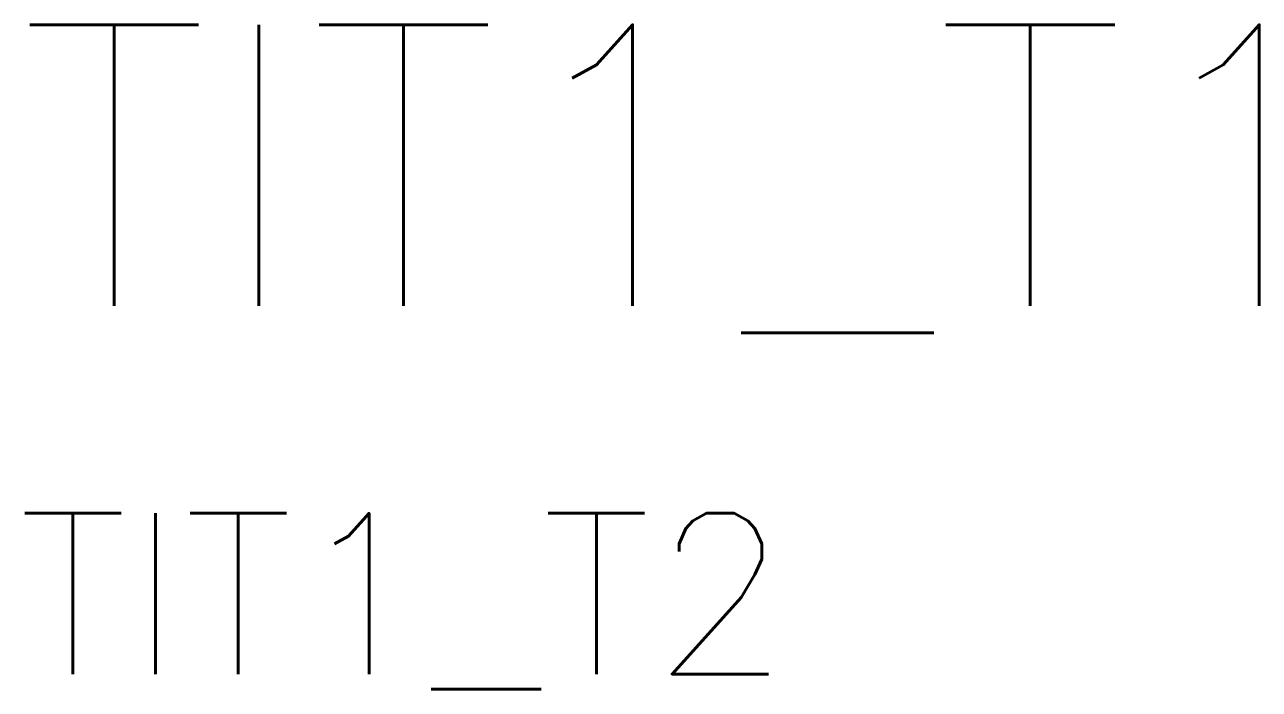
# Model space of a CAD drawing. Header units: millimetres. Extents: x 0.16 to 1.7, y 4.64 to 5.47.
import ezdxf

# ---------------------------------------------------------------- set-up
doc = ezdxf.new("R2010")
doc.units = ezdxf.units.MM
doc.header["$LTSCALE"] = 10
doc.styles.add('r140', font='romans.shx')
doc.styles.add('r80', font='romans.shx')

msp = doc.modelspace()

# ---------------------------------------------------------------- texts
at = {"color": 5, "style": 'r140'}
msp.add_attdef('TIT1_T1', (0.1507, 5.122), '', height=0.35, dxfattribs=at)
at = {"color": 2, "style": 'r80'}
msp.add_attdef('TIT1_T2', (0.1507, 4.6639), '', height=0.2, dxfattribs=at)

doc.saveas('drawing.dxf')
